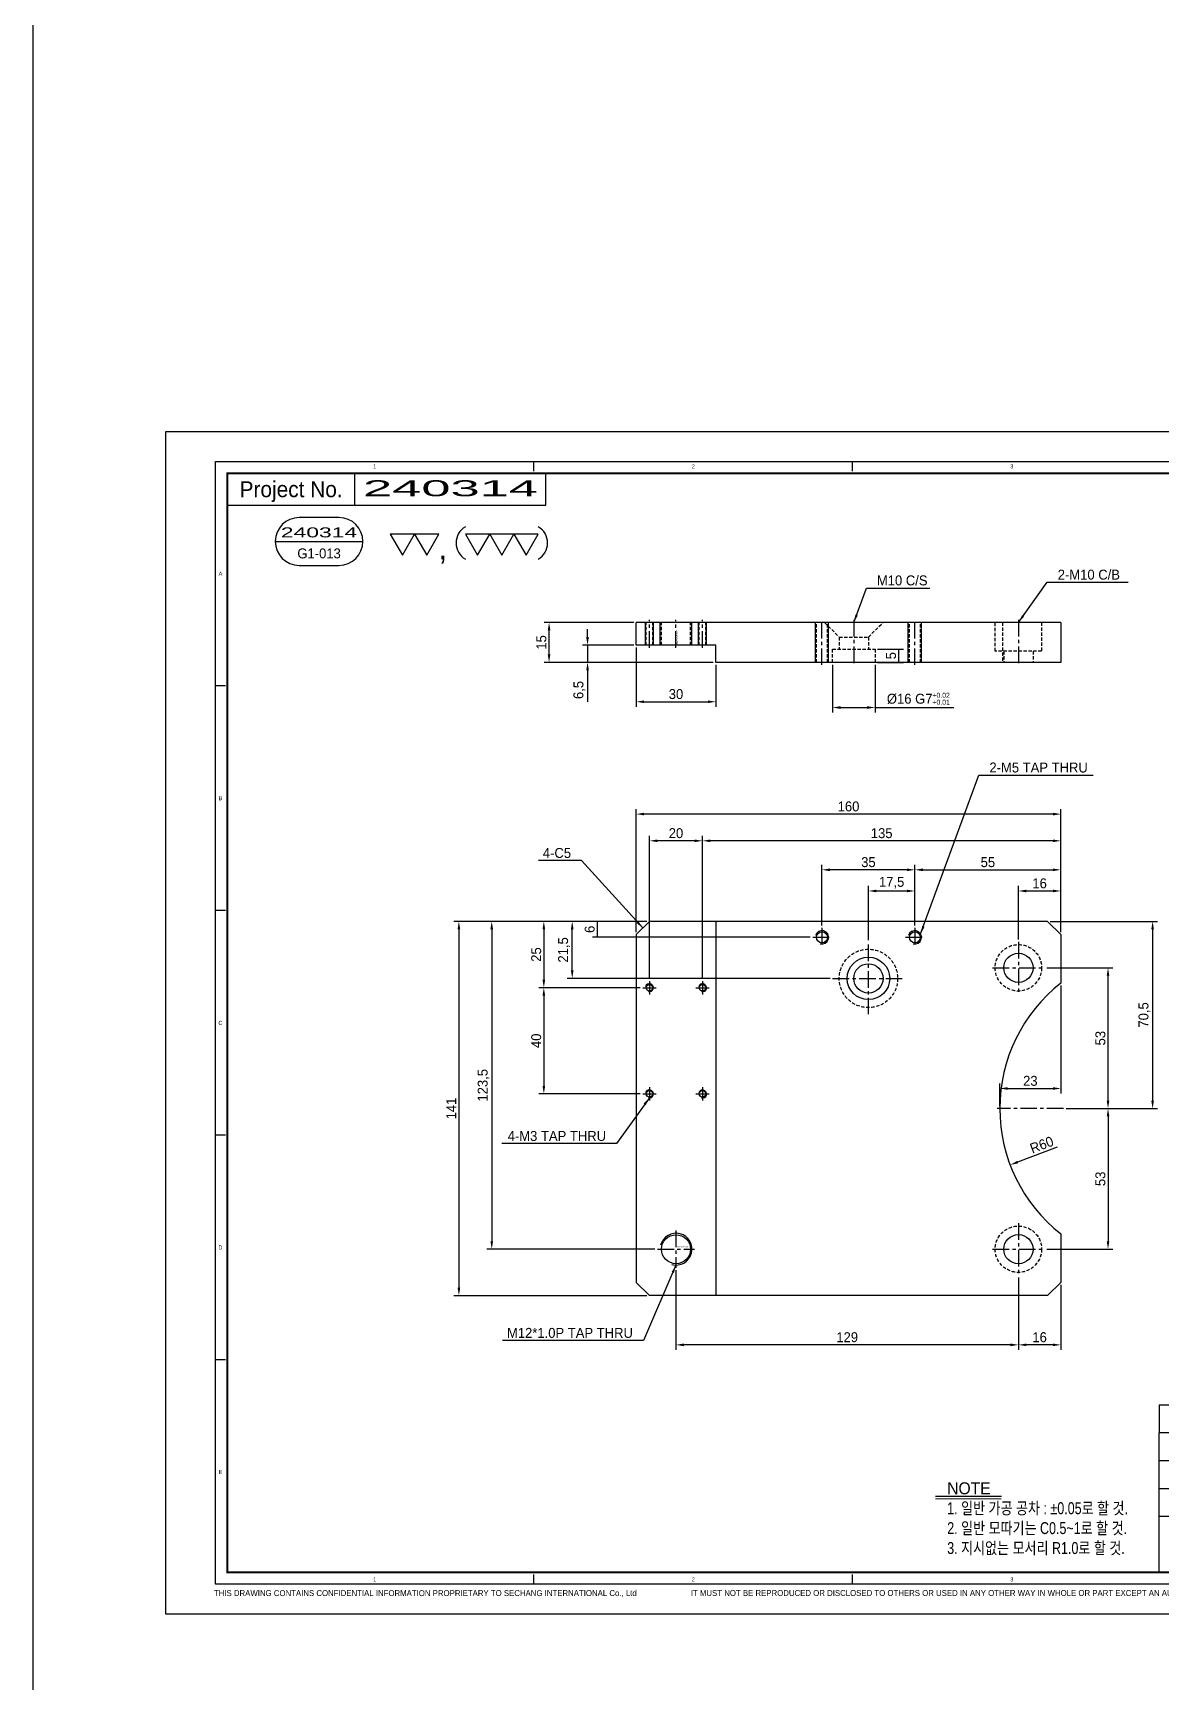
# Model space of a CAD drawing. Header units: inches. Extents: x 0 to 77285, y -118 to 40065.
# Drawn here: x 71242 to 71667, y 15440 to 16062 of the extents above; entities that cross this region are included whole.
import ezdxf
from ezdxf.enums import TextEntityAlignment as Align

# ---------------------------------------------------------------- set-up
doc = ezdxf.new("R2010")
doc.units = ezdxf.units.IN
doc.header["$LTSCALE"] = 5
doc.header["$MEASUREMENT"] = 0
doc.linetypes.add('CENTER', pattern=[2, 1.25, -0.25, 0.25, -0.25])
doc.linetypes.add('HIDDEN', pattern=[0.375, 0.25, -0.125])
for name, color, linetype in [('11', 1, 'CENTER'), ('22', 2, 'HIDDEN'), ('77', 40, 'HIDDEN'), ('BOM-T', 4, 'Continuous'), ('T', 3, 'Continuous')]:
    doc.layers.add(name, color=color, linetype=linetype)
doc.styles.add('SCI', font='')
doc.styles.get("Standard").update_dxf_attribs({"font": 'arial.ttf'})
doc.styles.get('SCI').set_extended_font_data('Gulim')
doc.dimstyles.new('SCH', dxfattribs={"dimtxt": 2.5, "dimasz": 2, "dimexe": 1.25, "dimexo": 0.625, "dimtad": 1, "dimdec": 8, "dimtxsty": 'SCI', "dimcen": 2.5, "dimclrd": 4, "dimclre": 4, "dimclrt": 7, "dimadec": 8, "dimazin": 2, "dimtfac": 1, "dimtdec": 8, "dimtmove": 0, "dimatfit": 3, "dimfxl": 1, "dimarcsym": 0})

# ---------------------------------------------------------------- blocks, each defined once
blk = doc.blocks.new('A$Caf9da41d')
for p, q in [((16, 15), (-144, 15)), ((-144, 6.5), (-144, 15)), ((16, 15), (16, 0)), ((-114, 6.5), (-144, 6.5)), ((-114, 0), (-114, 6.5)), ((16, 0), (-114, 0))]:
    blk.add_line(p, q)
at = {"layer": '11'}
for p, q in [((-139, 5.5), (-139, 16)), ((-129, 5.5), (-129, 16)), ((-119, 5.5), (-119, 16)), ((-74, -1), (-74, 16)), ((-62, 16), (-62, -1)), ((-39, -1), (-39, 16)), ((0, 16), (0, -1))]:
    blk.add_line(p, q, dxfattribs=at)
at = {"layer": '22'}
for p, q in [((-140.23, 6.5), (-140.23, 15)), ((-137.77, 6.5), (-137.77, 15)), ((-134.46, 6.5), (-134.46, 15)), ((-123.54, 6.5), (-123.54, 15)), ((-120.23, 6.5), (-120.23, 15)), ((-117.77, 6.5), (-117.77, 15)), ((-76.07, 0), (-76.07, 15)), ((-71.93, 0), (-71.93, 15)), ((-41.07, 0), (-41.07, 15)), ((-36.93, 0), (-36.93, 15)), ((-8.75, 4.2), (-8.75, 15)), ((8.75, 15), (8.75, 4.2)), ((8.75, 4.2), (-8.75, 4.2)), ((-5.5, 4.2), (-5.5, 0)), ((5.5, 4.2), (5.5, 0))]:
    blk.add_line(p, q, dxfattribs=at)
at = {"layer": '77'}
for p, q in [((-73, 15), (-67.5, 9.5)), ((-56.5, 9.5), (-51, 15)), ((-6, 15), (-6, 0)), ((-67.5, 9.5), (-56.5, 9.5)), ((-67.5, 9.5), (-67.5, 5)), ((-56.5, 9.5), (-56.5, 5)), ((-70, 5), (-54, 5)), ((-70, 0), (-70, 5)), ((-54, 5), (-54, 0))]:
    blk.add_line(p, q, dxfattribs=at)
at = {"layer": 'T'}
for p, q in [((-140.5, 6.5), (-140.5, 15)), ((-137.5, 6.5), (-137.5, 15)), ((-135, 6.5), (-135, 15)), ((-123, 6.5), (-123, 15)), ((-120.5, 6.5), (-120.5, 15)), ((-117.5, 6.5), (-117.5, 15)), ((-76.5, 0), (-76.5, 15)), ((-71.5, 0), (-71.5, 15)), ((-41.5, 0), (-41.5, 15)), ((-36.5, 0), (-36.5, 15))]:
    blk.add_line(p, q, dxfattribs=at)
at = {"layer": 'BOM-T', "color": 4}
blk.add_text('M12X1.0P TAP', height=0.6, rotation=90, dxfattribs=at).set_placement((-128.7, 6.5), align=Align.MIDDLE_LEFT)
blk = doc.blocks.new('A$Cbc8cb093')
for p, q in [((-144, 12.5), (-139, 17.5)), ((-144, 12.5), (-144, -118.5)), ((11, 17.5), (-139, 17.5)), ((-114, 17.5), (-114, -123.5)), ((11, 17.5), (16, 12.5)), ((16, 12.5), (16, -5.77)), ((16, -100.23), (16, -118.5)), ((-144, -118.5), (-139, -123.5)), ((11, -123.5), (-139, -123.5)), ((16, -118.5), (11, -123.5))]:
    blk.add_line(p, q)
for centre, radius in [((-74, 11.5), 2.07), ((-39, 11.5), 2.07), ((-56.5, -4), 8), ((-56.5, -4), 5.5), ((0, 0), 5.5), ((-139, -7.5), 1.23), ((-119, -7.5), 1.23), ((-139, -47.5), 1.23), ((-119, -47.5), 1.23), ((-129, -106), 5.46), ((0, -106), 5.5)]:
    blk.add_circle(centre, radius)
blk.add_arc((53, -53), 60, 128.07312, 231.92688)
at = {"layer": '11'}
for p, q in [((-74, 15), (-74, 8)), ((-39, 15), (-39, 8)), ((-77.5, 11.5), (-70.5, 11.5)), ((-56.5, -17.5), (-56.5, 9.5)), ((-42.5, 11.5), (-35.5, 11.5)), ((0, 9.75), (0, -9.75)), ((-9.75, 0), (9.75, 0)), ((-139, -5), (-139, -10)), ((-119, -5), (-119, -10)), ((-70, -4), (-43, -4)), ((-141.5, -7.5), (-136.5, -7.5)), ((-121.5, -7.5), (-116.5, -7.5)), ((-141.5, -47.5), (-136.5, -47.5)), ((-139, -45), (-139, -50)), ((-121.5, -47.5), (-116.5, -47.5)), ((-119, -45), (-119, -50)), ((17, -53), (-8, -53)), ((-129, -99), (-129, -113)), ((0, -96.25), (0, -115.75)), ((-136, -106), (-122, -106)), ((-9.75, -106), (9.75, -106))]:
    blk.add_line(p, q, dxfattribs=at)
at = {"layer": '22'}
for centre, radius in [((-56.5, -4), 11), ((0, 0), 8.75), ((0, -106), 8.75)]:
    blk.add_circle(centre, radius, dxfattribs=at)
at = {"layer": 'T'}
for centre, radius in [((-74, 11.5), 2.5), ((-39, 11.5), 2.5), ((-139, -7.5), 1.5), ((-119, -7.5), 1.5), ((-139, -47.5), 1.5), ((-119, -47.5), 1.5), ((-129, -106), 6)]:
    blk.add_arc(centre, radius, 255, 165, dxfattribs=at)
at = {"layer": 'BOM-T', "color": 4}
blk.add_text('M12X1.0P TAP', height=0.42, dxfattribs=at).set_placement((-128.49, -105.08), align=Align.MIDDLE_LEFT)
blk = doc.blocks.new('J2')
for p, q in [((0, 2.25), (-2.6, 2.25)), ((-2.6, 2.25), (-1.3, 0)), ((-1.3, 0), (0, 2.25)), ((2.6, 2.25), (0, 2.25)), ((0, 2.25), (1.3, 0)), ((1.3, 0), (2.6, 2.25))]:
    blk.add_line(p, q)
blk = doc.blocks.new('J3')
for p, q in [((-3.9, 2.25), (-2.6, 0)), ((-1.3, 2.25), (-3.9, 2.25)), ((-2.6, 0), (-1.3, 2.25)), ((-1.3, 2.25), (0, 0)), ((1.3, 2.25), (-1.3, 2.25)), ((0, 0), (1.3, 2.25)), ((1.3, 2.25), (2.6, 0)), ((3.9, 2.25), (1.3, 2.25)), ((2.6, 0), (3.9, 2.25))]:
    blk.add_line(p, q)
blk = doc.blocks.new('A$C645fd8c3')
at = {"color": 2}
for p, q in [((12.5, -289.5), (12.5, -7.5)), ((12.5, -7.5), (412.5, -7.5)), ((92.5, -10), (92.5, -7.5)), ((172.5, -10), (172.5, -7.5)), ((15, -63.9), (12.5, -63.9)), ((15, -120.3), (12.5, -120.3)), ((15, -176.7), (12.5, -176.7)), ((15, -233.1), (12.5, -233.1)), ((412.5, -289.5), (12.5, -289.5)), ((92.5, -289.5), (92.5, -287)), ((172.5, -289.5), (172.5, -287))]:
    blk.add_line(p, q, dxfattribs=at)
at = {"color": 40}
for p, q in [((47.5, -18.5), (47.5, -10.5)), ((95.5, -18.5), (95.5, -10.5))]:
    blk.add_line(p, q, dxfattribs=at)
at = {"color": 7, "linetype": 'Continuous'}
blk.add_line((27.52, -27.62), (49.52, -27.62), dxfattribs=at)
for p, q in [((409.5, -244.5), (249.5, -244.5)), ((249.5, -244.5), (249.5, -251.5)), ((249.5, -286.5), (249.5, -251.5)), ((409.5, -251.5), (249.5, -251.5)), ((409.5, -258.5), (249.5, -258.5))]:
    blk.add_line(p, q)
at = {"color": 3}
for p, q in [((274.5, -265.5), (249.5, -265.5)), ((409.5, -272.5), (249.5, -272.5))]:
    blk.add_line(p, q, dxfattribs=at)
at = {"color": 40, "const_width": 0.5}
blk.add_lwpolyline([(15.5, -286.5), (15.5, -10.5), (409.5, -10.5), (409.5, -286.5)], close=True, dxfattribs=at)
at = {"color": 40}
blk.add_lwpolyline([(15.5, -18.5), (95.5, -18.5)], dxfattribs=at)
blk.add_lwpolyline([(33.52, -21.62, 1), (33.52, -33.62), (43.52, -33.62, 1), (43.52, -21.62)], format="xyb", close=True)
at = {"const_width": 0.257}
blk.add_lwpolyline([(193.31, -268.04), (209.91, -268.04)], dxfattribs=at)
at = {"color": 3}
blk.add_lwpolyline([(193.31, -267.35), (209.91, -267.35)], dxfattribs=at)
for centre, start, end in [((77.61, -27.99), 120, 240), ((91.22, -27.99), 300, 60)]:
    blk.add_arc(centre, 4.69, start, end)
at = {"layer": 'Defpoints', "color": 1}
blk.add_lwpolyline([(0, -297), (0, 0), (420, 0), (420, -297)], close=True, dxfattribs=at)
at = {"xscale": 2.34375, "yscale": 2.34375, "zscale": 2.34375}
for name, p in [('J2', (62.5, -31.03)), ('J3', (84.42, -31.03))]:
    blk.add_blockref(name, p, dxfattribs=at)
at = {"color": 2, "style": 'SCI'}
for s, p in [('1', (52.5, -8.75)), ('2', (132.5, -8.75)), ('3', (212.5, -8.75)), ('A', (13.75, -35.7)), ('B', (13.75, -92.1)), ('C', (13.75, -148.5)), ('D', (13.75, -204.9)), ('E', (13.75, -261.3)), ('1', (52.5, -288.25)), ('2', (132.5, -288.25)), ('3', (212.5, -288.25))]:
    blk.add_text(s, height=1, dxfattribs=at).set_placement(p, align=Align.MIDDLE_CENTER)
at = {"style": 'SCI'}
for s, height, p in [('Project No.', 4, (31.5, -14.5)), (',', 5.86, (69.61, -29.14))]:
    blk.add_text(s, height=height, dxfattribs=at).set_placement(p, align=Align.MIDDLE_CENTER)
at = {"color": 3, "linetype": 'Continuous', "style": 'SCI'}
for s, p in [('THIS DRAWING CONTAINS CONFIDENTIAL INFORMATION PROPRIETARY TO SECHANG INTERNATIONAL Co., Ltd  ', (12.11, -292.46)), ('IT MUST NOT BE REPRODUCED OR DISCLOSED TO OTHERS OR USED IN ANY OTHER WAY IN WHOLE OR PART EXCEPT AN AUTHORIZED IN WRITING BY SECHANG INTERNATIONAL Co., Ltd.', (131.88, -292.43))]:
    blk.add_text(s, height=1.5, dxfattribs=at).set_placement(p)
at = {"color": 40, "insert": (196.28, -263.89), "char_height": 3, "attachment_point": 1, "style": 'SCI'}
blk.add_mtext_dynamic_manual_height_columns('NOTE{\\W0.8;\\P1. 일반 가공 공차 : %%P0.05로 할 것.\\P2. 일반 모따기는 C0.5~1로 할 것.\\P3. 지시없는 모서리 R1.0로 할 것.}', width=205.982, gutter_width=1.29, heights=[0], dxfattribs=at)
blk = doc.blocks.new('*D1616')
at = {"color": 4, "lineweight": -2, "transparency": 16777216}
for p, q in [((71624.18, 15709.43), (71649.12, 15709.43)), ((71647.25, 15659.43), (71647.25, 15706.43)), ((71631.43, 15656.43), (71649.12, 15656.43))]:
    blk.add_line(p, q, dxfattribs=at)
at = {"color": 4, "transparency": 16777216}
for points in [[(71646.75, 15706.43), (71647.75, 15706.43), (71647.25, 15709.43)], [(71646.75, 15659.43), (71647.75, 15659.43), (71647.25, 15656.43)]]:
    blk.add_solid(points, dxfattribs=at)
at = {"layer": 'Defpoints', "color": 0, "transparency": 16777216}
for p in [(71623.24, 15709.43), (71647.25, 15709.43), (71630.49, 15656.43)]:
    blk.add_point(p, dxfattribs=at)
at = {"color": 7, "transparency": 16777216, "insert": (71644.39, 15682.93), "char_height": 3.75, "attachment_point": 5, "rotation": 90, "style": 'SCI'}
blk.add_mtext('53', dxfattribs=at)
blk = doc.blocks.new('*D1617')
at = {"color": 4, "lineweight": -2, "transparency": 16777216}
for p, q in [((71631.43, 15656.43), (71649.12, 15656.43)), ((71647.25, 15653.43), (71647.25, 15606.43)), ((71624.18, 15603.43), (71649.12, 15603.43))]:
    blk.add_line(p, q, dxfattribs=at)
at = {"color": 4, "transparency": 16777216}
for points in [[(71646.75, 15653.43), (71647.75, 15653.43), (71647.25, 15656.43)], [(71646.75, 15606.43), (71647.75, 15606.43), (71647.25, 15603.43)]]:
    blk.add_solid(points, dxfattribs=at)
at = {"layer": 'Defpoints', "color": 0, "transparency": 16777216}
for p in [(71630.49, 15656.43), (71623.24, 15603.43), (71647.25, 15603.43)]:
    blk.add_point(p, dxfattribs=at)
at = {"color": 7, "transparency": 16777216, "insert": (71644.39, 15629.93), "char_height": 3.75, "attachment_point": 5, "rotation": 90, "style": 'SCI'}
blk.add_mtext('53', dxfattribs=at)
blk = doc.blocks.new('*D1618')
at = {"color": 4, "lineweight": -2, "transparency": 16777216}
for p, q in [((71473.55, 15726.93), (71452.99, 15726.93)), ((71454.86, 15720.93), (71454.86, 15726.93)), ((71535.05, 15720.93), (71452.99, 15720.93))]:
    blk.add_line(p, q, dxfattribs=at)
at = {"layer": 'Defpoints', "color": 0, "transparency": 16777216}
for p in [(71454.86, 15726.93), (71474.49, 15726.93), (71535.99, 15720.93)]:
    blk.add_point(p, dxfattribs=at)
at = {"color": 7, "transparency": 16777216, "insert": (71452, 15723.93), "char_height": 3.75, "attachment_point": 5, "rotation": 90, "style": 'SCI'}
blk.add_mtext('6', dxfattribs=at)
blk = doc.blocks.new('*D1619')
at = {"color": 4, "lineweight": -2, "transparency": 16777216}
for p, q in [((71473.55, 15726.93), (71443.53, 15726.93)), ((71445.4, 15708.43), (71445.4, 15723.93)), ((71542.55, 15705.43), (71443.53, 15705.43))]:
    blk.add_line(p, q, dxfattribs=at)
at = {"color": 4, "transparency": 16777216}
for points in [[(71444.9, 15723.93), (71445.9, 15723.93), (71445.4, 15726.93)], [(71444.9, 15708.43), (71445.9, 15708.43), (71445.4, 15705.43)]]:
    blk.add_solid(points, dxfattribs=at)
at = {"layer": 'Defpoints', "color": 0, "transparency": 16777216}
for p in [(71445.4, 15726.93), (71474.49, 15726.93), (71543.49, 15705.43)]:
    blk.add_point(p, dxfattribs=at)
at = {"color": 7, "transparency": 16777216, "insert": (71442.31, 15716.18), "char_height": 3.75, "attachment_point": 5, "rotation": 90, "style": 'SCI'}
blk.add_mtext('21,5', dxfattribs=at)
blk = doc.blocks.new('*D1620')
at = {"color": 4, "lineweight": -2, "transparency": 16777216}
for p, q in [((71473.55, 15726.93), (71432.84, 15726.93)), ((71434.71, 15723.93), (71434.71, 15704.93)), ((71471.05, 15701.93), (71432.84, 15701.93))]:
    blk.add_line(p, q, dxfattribs=at)
at = {"color": 4, "transparency": 16777216}
for points in [[(71434.21, 15723.93), (71435.21, 15723.93), (71434.71, 15726.93)], [(71434.21, 15704.93), (71435.21, 15704.93), (71434.71, 15701.93)]]:
    blk.add_solid(points, dxfattribs=at)
at = {"layer": 'Defpoints', "color": 0, "transparency": 16777216}
for p in [(71474.49, 15726.93), (71434.71, 15701.93), (71471.99, 15701.93)]:
    blk.add_point(p, dxfattribs=at)
at = {"color": 7, "transparency": 16777216, "insert": (71431.85, 15714.43), "char_height": 3.75, "attachment_point": 5, "rotation": 90, "style": 'SCI'}
blk.add_mtext('25', dxfattribs=at)
blk = doc.blocks.new('*D1621')
at = {"color": 4, "lineweight": -2, "transparency": 16777216}
for p, q in [((71471.05, 15701.93), (71432.84, 15701.93)), ((71434.71, 15698.93), (71434.71, 15664.93)), ((71471.05, 15661.93), (71432.84, 15661.93))]:
    blk.add_line(p, q, dxfattribs=at)
at = {"color": 4, "transparency": 16777216}
for points in [[(71434.21, 15698.93), (71435.21, 15698.93), (71434.71, 15701.93)], [(71434.21, 15664.93), (71435.21, 15664.93), (71434.71, 15661.93)]]:
    blk.add_solid(points, dxfattribs=at)
at = {"layer": 'Defpoints', "color": 0, "transparency": 16777216}
for p in [(71471.99, 15701.93), (71434.71, 15661.93), (71471.99, 15661.93)]:
    blk.add_point(p, dxfattribs=at)
at = {"color": 7, "transparency": 16777216, "insert": (71431.85, 15681.93), "char_height": 3.75, "attachment_point": 5, "rotation": 90, "style": 'SCI'}
blk.add_mtext('40', dxfattribs=at)
blk = doc.blocks.new('*D1622')
at = {"color": 4, "lineweight": -2, "transparency": 16777216}
for p, q in [((71473.55, 15726.93), (71413.21, 15726.93)), ((71415.08, 15723.93), (71415.08, 15606.43)), ((71476.55, 15603.43), (71413.21, 15603.43))]:
    blk.add_line(p, q, dxfattribs=at)
at = {"color": 4, "transparency": 16777216}
for points in [[(71414.58, 15723.93), (71415.58, 15723.93), (71415.08, 15726.93)], [(71414.58, 15606.43), (71415.58, 15606.43), (71415.08, 15603.43)]]:
    blk.add_solid(points, dxfattribs=at)
at = {"layer": 'Defpoints', "color": 0, "transparency": 16777216}
for p in [(71474.49, 15726.93), (71415.08, 15603.43), (71477.49, 15603.43)]:
    blk.add_point(p, dxfattribs=at)
at = {"color": 7, "transparency": 16777216, "insert": (71411.99, 15665.18), "char_height": 3.75, "attachment_point": 5, "rotation": 90, "style": 'SCI'}
blk.add_mtext('123,5', dxfattribs=at)
blk = doc.blocks.new('*D1623')
at = {"color": 4, "lineweight": -2, "transparency": 16777216}
for p, q in [((71473.55, 15726.93), (71400.82, 15726.93)), ((71402.7, 15723.93), (71402.7, 15588.93)), ((71473.55, 15585.93), (71400.82, 15585.93))]:
    blk.add_line(p, q, dxfattribs=at)
at = {"color": 4, "transparency": 16777216}
for points in [[(71402.2, 15723.93), (71403.2, 15723.93), (71402.7, 15726.93)], [(71402.2, 15588.93), (71403.2, 15588.93), (71402.7, 15585.93)]]:
    blk.add_solid(points, dxfattribs=at)
at = {"layer": 'Defpoints', "color": 0, "transparency": 16777216}
for p in [(71474.49, 15726.93), (71402.7, 15585.93), (71474.49, 15585.93)]:
    blk.add_point(p, dxfattribs=at)
at = {"color": 7, "transparency": 16777216, "insert": (71399.83, 15656.43), "char_height": 3.75, "attachment_point": 5, "rotation": 90, "style": 'SCI'}
blk.add_mtext('141', dxfattribs=at)
blk = doc.blocks.new('*D1624')
at = {"color": 4, "lineweight": -2, "transparency": 16777216}
for p, q in [((71625.43, 15726.93), (71665.92, 15726.93)), ((71664.05, 15723.93), (71664.05, 15659.43)), ((71631.43, 15656.43), (71665.92, 15656.43))]:
    blk.add_line(p, q, dxfattribs=at)
at = {"color": 4, "transparency": 16777216}
for points in [[(71663.55, 15723.93), (71664.55, 15723.93), (71664.05, 15726.93)], [(71663.55, 15659.43), (71664.55, 15659.43), (71664.05, 15656.43)]]:
    blk.add_solid(points, dxfattribs=at)
at = {"layer": 'Defpoints', "color": 0, "transparency": 16777216}
for p in [(71624.49, 15726.93), (71630.49, 15656.43), (71664.05, 15656.43)]:
    blk.add_point(p, dxfattribs=at)
at = {"color": 7, "transparency": 16777216, "insert": (71660.95, 15691.68), "char_height": 3.75, "attachment_point": 5, "rotation": 90, "style": 'SCI'}
blk.add_mtext('70,5', dxfattribs=at)
blk = doc.blocks.new('*D1625')
at = {"color": 4, "lineweight": -2, "transparency": 16777216}
blk.add_line((71628.14, 15641.9), (71613.19, 15636.24), dxfattribs=at)
at = {"color": 4, "transparency": 16777216}
blk.add_solid([(71613.01, 15636.71), (71613.37, 15635.77), (71610.38, 15635.17)], dxfattribs=at)
at = {"layer": 'Defpoints', "color": 0, "transparency": 16777216}
for p in [(71666.49, 15656.43), (71610.38, 15635.17)]:
    blk.add_point(p, dxfattribs=at)
at = {"color": 7, "transparency": 16777216, "insert": (71622.28, 15642.75), "char_height": 3.75, "attachment_point": 5, "rotation": 20.75002, "style": 'SCI'}
blk.add_mtext('R60', dxfattribs=at)
blk = doc.blocks.new('*D1626')
at = {"color": 4, "lineweight": -2, "transparency": 16777216}
for p, q in [((71613.49, 15720.12), (71613.49, 15740.25)), ((71616.49, 15738.37), (71626.49, 15738.37)), ((71629.49, 15722.87), (71629.49, 15740.25))]:
    blk.add_line(p, q, dxfattribs=at)
at = {"color": 4, "transparency": 16777216}
for points in [[(71616.49, 15738.87), (71616.49, 15737.87), (71613.49, 15738.37)], [(71626.49, 15738.87), (71626.49, 15737.87), (71629.49, 15738.37)]]:
    blk.add_solid(points, dxfattribs=at)
at = {"layer": 'Defpoints', "color": 0, "transparency": 16777216}
for p in [(71629.49, 15738.37), (71629.49, 15721.93), (71613.49, 15719.18)]:
    blk.add_point(p, dxfattribs=at)
at = {"color": 7, "transparency": 16777216, "insert": (71621.49, 15741.24), "char_height": 3.75, "attachment_point": 5, "style": 'SCI'}
blk.add_mtext('16', dxfattribs=at)
blk = doc.blocks.new('*D1627')
at = {"color": 4, "lineweight": -2, "transparency": 16777216}
for p, q in [((71574.49, 15725.37), (71574.49, 15748.23)), ((71629.49, 15722.87), (71629.49, 15748.23)), ((71577.49, 15746.35), (71626.49, 15746.35))]:
    blk.add_line(p, q, dxfattribs=at)
at = {"color": 4, "transparency": 16777216}
for points in [[(71577.49, 15746.85), (71577.49, 15745.85), (71574.49, 15746.35)], [(71626.49, 15746.85), (71626.49, 15745.85), (71629.49, 15746.35)]]:
    blk.add_solid(points, dxfattribs=at)
at = {"layer": 'Defpoints', "color": 0, "transparency": 16777216}
for p in [(71629.49, 15746.35), (71574.49, 15724.43), (71629.49, 15721.93)]:
    blk.add_point(p, dxfattribs=at)
at = {"color": 7, "transparency": 16777216, "insert": (71601.99, 15749.21), "char_height": 3.75, "attachment_point": 5, "style": 'SCI'}
blk.add_mtext('55', dxfattribs=at)
blk = doc.blocks.new('*D1628')
at = {"color": 4, "lineweight": -2, "transparency": 16777216}
for p, q in [((71539.49, 15725.37), (71539.49, 15748.23)), ((71574.49, 15725.37), (71574.49, 15748.23)), ((71571.49, 15746.35), (71542.49, 15746.35))]:
    blk.add_line(p, q, dxfattribs=at)
at = {"color": 4, "transparency": 16777216}
for points in [[(71542.49, 15746.85), (71542.49, 15745.85), (71539.49, 15746.35)], [(71571.49, 15746.85), (71571.49, 15745.85), (71574.49, 15746.35)]]:
    blk.add_solid(points, dxfattribs=at)
at = {"layer": 'Defpoints', "color": 0, "transparency": 16777216}
for p in [(71539.49, 15746.35), (71539.49, 15724.43), (71574.49, 15724.43)]:
    blk.add_point(p, dxfattribs=at)
at = {"color": 7, "transparency": 16777216, "insert": (71556.99, 15749.21), "char_height": 3.75, "attachment_point": 5, "style": 'SCI'}
blk.add_mtext('35', dxfattribs=at)
blk = doc.blocks.new('*D1629')
at = {"color": 4, "lineweight": -2, "transparency": 16777216}
for p, q in [((71556.99, 15719.87), (71556.99, 15740.25)), ((71559.99, 15738.37), (71571.49, 15738.37)), ((71574.49, 15725.37), (71574.49, 15740.25))]:
    blk.add_line(p, q, dxfattribs=at)
at = {"color": 4, "transparency": 16777216}
for points in [[(71559.99, 15738.87), (71559.99, 15737.87), (71556.99, 15738.37)], [(71571.49, 15738.87), (71571.49, 15737.87), (71574.49, 15738.37)]]:
    blk.add_solid(points, dxfattribs=at)
at = {"layer": 'Defpoints', "color": 0, "transparency": 16777216}
for p in [(71574.49, 15738.37), (71574.49, 15724.43), (71556.99, 15718.93)]:
    blk.add_point(p, dxfattribs=at)
at = {"color": 7, "transparency": 16777216, "insert": (71565.74, 15741.47), "char_height": 3.75, "attachment_point": 5, "style": 'SCI'}
blk.add_mtext('17,5', dxfattribs=at)
blk = doc.blocks.new('*D1630')
at = {"color": 4, "lineweight": -2, "transparency": 16777216}
for p, q in [((71494.49, 15705.37), (71494.49, 15759.14)), ((71626.49, 15757.27), (71497.49, 15757.27)), ((71629.49, 15722.87), (71629.49, 15759.14))]:
    blk.add_line(p, q, dxfattribs=at)
at = {"color": 4, "transparency": 16777216}
for points in [[(71497.49, 15757.77), (71497.49, 15756.77), (71494.49, 15757.27)], [(71626.49, 15757.77), (71626.49, 15756.77), (71629.49, 15757.27)]]:
    blk.add_solid(points, dxfattribs=at)
at = {"layer": 'Defpoints', "color": 0, "transparency": 16777216}
for p in [(71494.49, 15757.27), (71629.49, 15721.93), (71494.49, 15704.43)]:
    blk.add_point(p, dxfattribs=at)
at = {"color": 7, "transparency": 16777216, "insert": (71561.99, 15760.13), "char_height": 3.75, "attachment_point": 5, "style": 'SCI'}
blk.add_mtext('135', dxfattribs=at)
blk = doc.blocks.new('*D1631')
at = {"color": 4, "lineweight": -2, "transparency": 16777216}
for p, q in [((71474.49, 15705.37), (71474.49, 15759.14)), ((71491.49, 15757.27), (71477.49, 15757.27)), ((71494.49, 15705.37), (71494.49, 15759.14))]:
    blk.add_line(p, q, dxfattribs=at)
at = {"color": 4, "transparency": 16777216}
for points in [[(71477.49, 15757.77), (71477.49, 15756.77), (71474.49, 15757.27)], [(71491.49, 15757.77), (71491.49, 15756.77), (71494.49, 15757.27)]]:
    blk.add_solid(points, dxfattribs=at)
at = {"layer": 'Defpoints', "color": 0, "transparency": 16777216}
for p in [(71474.49, 15757.27), (71474.49, 15704.43), (71494.49, 15704.43)]:
    blk.add_point(p, dxfattribs=at)
at = {"color": 7, "transparency": 16777216, "insert": (71484.49, 15760.13), "char_height": 3.75, "attachment_point": 5, "style": 'SCI'}
blk.add_mtext('20', dxfattribs=at)
blk = doc.blocks.new('*D1632')
at = {"color": 4, "lineweight": -2, "transparency": 16777216}
for p, q in [((71469.49, 15722.87), (71469.49, 15769.21)), ((71626.49, 15767.33), (71472.49, 15767.33)), ((71629.49, 15722.87), (71629.49, 15769.21))]:
    blk.add_line(p, q, dxfattribs=at)
at = {"color": 4, "transparency": 16777216}
for points in [[(71472.49, 15767.83), (71472.49, 15766.83), (71469.49, 15767.33)], [(71626.49, 15767.83), (71626.49, 15766.83), (71629.49, 15767.33)]]:
    blk.add_solid(points, dxfattribs=at)
at = {"layer": 'Defpoints', "color": 0, "transparency": 16777216}
for p in [(71469.49, 15767.33), (71469.49, 15721.93), (71629.49, 15721.93)]:
    blk.add_point(p, dxfattribs=at)
at = {"color": 7, "transparency": 16777216, "insert": (71549.49, 15770.2), "char_height": 3.75, "attachment_point": 5, "style": 'SCI'}
blk.add_mtext('160', dxfattribs=at)
blk = doc.blocks.new('*D1633')
at = {"color": 4, "lineweight": -2, "transparency": 16777216}
for p, q in [((71613.49, 15592.74), (71613.49, 15565.52)), ((71629.49, 15589.99), (71629.49, 15565.52)), ((71626.49, 15567.4), (71616.49, 15567.4))]:
    blk.add_line(p, q, dxfattribs=at)
at = {"color": 4, "transparency": 16777216}
for points in [[(71616.49, 15567.9), (71616.49, 15566.9), (71613.49, 15567.4)], [(71626.49, 15567.9), (71626.49, 15566.9), (71629.49, 15567.4)]]:
    blk.add_solid(points, dxfattribs=at)
at = {"layer": 'Defpoints', "color": 0, "transparency": 16777216}
for p in [(71613.49, 15593.68), (71629.49, 15590.93), (71613.49, 15567.4)]:
    blk.add_point(p, dxfattribs=at)
at = {"color": 7, "transparency": 16777216, "insert": (71621.49, 15570.26), "char_height": 3.75, "attachment_point": 5, "style": 'SCI'}
blk.add_mtext('16', dxfattribs=at)
blk = doc.blocks.new('*D1634')
at = {"color": 4, "lineweight": -2, "transparency": 16777216}
for p, q in [((71484.49, 15595.49), (71484.49, 15565.52)), ((71613.49, 15592.74), (71613.49, 15565.52)), ((71610.49, 15567.4), (71487.49, 15567.4))]:
    blk.add_line(p, q, dxfattribs=at)
at = {"color": 4, "transparency": 16777216}
for points in [[(71487.49, 15567.9), (71487.49, 15566.9), (71484.49, 15567.4)], [(71610.49, 15567.9), (71610.49, 15566.9), (71613.49, 15567.4)]]:
    blk.add_solid(points, dxfattribs=at)
at = {"layer": 'Defpoints', "color": 0, "transparency": 16777216}
for p in [(71484.49, 15596.43), (71613.49, 15593.68), (71484.49, 15567.4)]:
    blk.add_point(p, dxfattribs=at)
at = {"color": 7, "transparency": 16777216, "insert": (71548.99, 15570.26), "char_height": 3.75, "attachment_point": 5, "style": 'SCI'}
blk.add_mtext('129', dxfattribs=at)
blk = doc.blocks.new('*D1635')
at = {"color": 4, "lineweight": -2, "transparency": 16777216}
for p, q in [((71629.49, 15702.73), (71629.49, 15662.09)), ((71606.49, 15657.37), (71606.49, 15665.84)), ((71609.49, 15663.97), (71626.49, 15663.97))]:
    blk.add_line(p, q, dxfattribs=at)
at = {"color": 4, "transparency": 16777216}
for points in [[(71609.49, 15664.47), (71609.49, 15663.47), (71606.49, 15663.97)], [(71626.49, 15664.47), (71626.49, 15663.47), (71629.49, 15663.97)]]:
    blk.add_solid(points, dxfattribs=at)
at = {"layer": 'Defpoints', "color": 0, "transparency": 16777216}
for p in [(71629.49, 15703.67), (71629.49, 15663.97), (71606.49, 15656.43)]:
    blk.add_point(p, dxfattribs=at)
at = {"color": 7, "transparency": 16777216, "insert": (71617.99, 15666.83), "char_height": 3.75, "attachment_point": 5, "style": 'SCI'}
blk.add_mtext('23', dxfattribs=at)
blk = doc.blocks.new('*D1636')
at = {"color": 4, "lineweight": -2, "transparency": 16777216}
for p, q in [((71543.49, 15823.56), (71543.49, 15805.6)), ((71559.49, 15823.56), (71559.49, 15805.6)), ((71546.49, 15807.48), (71556.49, 15807.48)), ((71559.49, 15807.48), (71589.12, 15807.48))]:
    blk.add_line(p, q, dxfattribs=at)
at = {"color": 4, "transparency": 16777216}
for points in [[(71546.49, 15807.98), (71546.49, 15806.98), (71543.49, 15807.48)], [(71556.49, 15807.98), (71556.49, 15806.98), (71559.49, 15807.48)]]:
    blk.add_solid(points, dxfattribs=at)
at = {"layer": 'Defpoints', "color": 0, "transparency": 16777216}
for p in [(71543.49, 15824.5), (71559.49, 15824.5), (71559.49, 15807.48)]:
    blk.add_point(p, dxfattribs=at)
at = {"color": 7, "transparency": 16777216, "insert": (71575.81, 15810.79), "char_height": 3.75, "attachment_point": 5, "style": 'SCI'}
blk.add_mtext('\\A1;%%C16{\\H1.00x; G7{\\H0.5x;\\S+0.02^ +0.01;}}', dxfattribs=at)
blk = doc.blocks.new('*D1637')
at = {"color": 4, "lineweight": -2, "transparency": 16777216}
for p, q in [((71560.43, 15829.5), (71570.25, 15829.5)), ((71568.37, 15829.5), (71568.37, 15824.5)), ((71560.43, 15824.5), (71570.25, 15824.5))]:
    blk.add_line(p, q, dxfattribs=at)
at = {"layer": 'Defpoints', "color": 0, "transparency": 16777216}
for p in [(71559.49, 15829.5), (71559.49, 15824.5), (71568.37, 15824.5)]:
    blk.add_point(p, dxfattribs=at)
at = {"color": 7, "transparency": 16777216, "insert": (71565.52, 15827), "char_height": 3.75, "attachment_point": 5, "rotation": 90, "style": 'SCI'}
blk.add_mtext('5', dxfattribs=at)
blk = doc.blocks.new('*D1638')
at = {"color": 4, "lineweight": -2, "transparency": 16777216}
for p, q in [((71451.17, 15834), (71451.17, 15837)), ((71468.55, 15831), (71449.29, 15831)), ((71451.17, 15831), (71451.17, 15824.5)), ((71498.55, 15824.5), (71449.29, 15824.5)), ((71451.17, 15821.5), (71451.17, 15809.66))]:
    blk.add_line(p, q, dxfattribs=at)
at = {"color": 4, "transparency": 16777216}
for points in [[(71450.67, 15834), (71451.67, 15834), (71451.17, 15831)], [(71450.67, 15821.5), (71451.67, 15821.5), (71451.17, 15824.5)]]:
    blk.add_solid(points, dxfattribs=at)
at = {"layer": 'Defpoints', "color": 0, "transparency": 16777216}
for p in [(71469.49, 15831), (71451.17, 15824.5), (71499.49, 15824.5)]:
    blk.add_point(p, dxfattribs=at)
at = {"color": 7, "transparency": 16777216, "insert": (71448.08, 15814.08), "char_height": 3.75, "attachment_point": 5, "rotation": 90, "style": 'SCI'}
blk.add_mtext('6,5', dxfattribs=at)
blk = doc.blocks.new('*D1639')
at = {"color": 4, "lineweight": -2, "transparency": 16777216}
for p, q in [((71469.49, 15830.06), (71469.49, 15807.79)), ((71499.49, 15823.56), (71499.49, 15807.79)), ((71472.49, 15809.66), (71496.49, 15809.66))]:
    blk.add_line(p, q, dxfattribs=at)
at = {"color": 4, "transparency": 16777216}
for points in [[(71472.49, 15810.16), (71472.49, 15809.16), (71469.49, 15809.66)], [(71496.49, 15810.16), (71496.49, 15809.16), (71499.49, 15809.66)]]:
    blk.add_solid(points, dxfattribs=at)
at = {"layer": 'Defpoints', "color": 0, "transparency": 16777216}
for p in [(71469.49, 15831), (71499.49, 15824.5), (71499.49, 15809.66)]:
    blk.add_point(p, dxfattribs=at)
at = {"color": 7, "transparency": 16777216, "insert": (71484.49, 15812.52), "char_height": 3.75, "attachment_point": 5, "style": 'SCI'}
blk.add_mtext('30', dxfattribs=at)
blk = doc.blocks.new('*D1640')
at = {"color": 4, "lineweight": -2, "transparency": 16777216}
for p, q in [((71468.55, 15839.5), (71434.8, 15839.5)), ((71436.68, 15827.5), (71436.68, 15836.5)), ((71498.55, 15824.5), (71434.8, 15824.5))]:
    blk.add_line(p, q, dxfattribs=at)
at = {"color": 4, "transparency": 16777216}
for points in [[(71436.18, 15836.5), (71437.18, 15836.5), (71436.68, 15839.5)], [(71436.18, 15827.5), (71437.18, 15827.5), (71436.68, 15824.5)]]:
    blk.add_solid(points, dxfattribs=at)
at = {"layer": 'Defpoints', "color": 0, "transparency": 16777216}
for p in [(71436.68, 15839.5), (71469.49, 15839.5), (71499.49, 15824.5)]:
    blk.add_point(p, dxfattribs=at)
at = {"color": 7, "transparency": 16777216, "insert": (71433.81, 15832), "char_height": 3.75, "attachment_point": 5, "rotation": 90, "style": 'SCI'}
blk.add_mtext('15', dxfattribs=at)

msp = doc.modelspace()

# ---------------------------------------------------------------- linework, layer by layer
msp.add_lwpolyline([(71242.24907534, 14172.36122668), (74806.80795919, 14172.36122668), (74806.80795919, 16728.32370971), (71242.24907534, 16728.32370971)], close=True)

# ---------------------------------------------------------------- block references
at = {"color": 3, "xscale": 1.5, "yscale": 1.5, "zscale": 1.5}
msp.add_blockref('A$C645fd8c3', (71292.24907534, 15911.45728375), dxfattribs=at)
for name, p in [('A$Caf9da41d', (71613.4924165, 15824.4982979)), ('A$Cbc8cb093', (71613.4924165, 15709.43222618))]:
    msp.add_blockref(name, p)

# ---------------------------------------------------------------- texts
at = {"style": 'SCI'}
for height, width, p, p2 in [(6, 2.339307, (71366.57797178, 15887.08148741), (71432.51466119, 15887.08148741)), (3.75, 1.63101, (71335.63383386, 15871.57050918), (71364.36654349, 15871.57050918))]:
    msp.add_text('240314', height=height, dxfattribs=dict(at, width=width)).set_placement(p, p2, align=Align.FIT)
msp.add_text('G1-013', height=3.75, dxfattribs=at).set_placement((71350.03488997, 15865.52821059), align=Align.MIDDLE_CENTER)
at = {"color": 7, "char_height": 3.75, "style": 'SCI'}
for s, insert, attachment_point in [('2-M10 C/B', (71628.31010276, 15855.60241275), 7), ('M10 C/S', (71560.17724834, 15853.43098835), 7), ('2-M5 TAP THRU', (71602.56981221, 15782.95741834), 7), ('4-C5', (71444.97217708, 15750.76234899), 9), ('4-M3 TAP THRU', (71458.15320855, 15644.15831281), 9), ('M12*1.0P TAP THRU', (71468.26272514, 15569.98212224), 9)]:
    msp.add_mtext(s, dxfattribs=dict(at, insert=insert, attachment_point=attachment_point))

# ---------------------------------------------------------------- dimensions: what is measured, and where the dimension line sits
for base, p1, p2, picture, middle in [((71436.6763457496, 15839.4982978966), (71499.4924165028, 15824.4982978966), (71469.4924165028, 15839.4982978966), '*D1640', (71433.8114156564, 15831.9982978966)), ((71451.1681467545, 15824.4982978966), (71469.4924165028, 15830.9982978966), (71499.4924165028, 15824.4982978966), '*D1638', (71448.0760195907, 15814.080438376)), ((71568.3748455154, 15824.4982978966), (71559.4924165028, 15829.4982978966), (71559.4924165028, 15824.4982978966), '*D1637', (71565.5174054355, 15826.9982978966)), ((71402.6950362742, 15585.9322261806), (71474.4924165028, 15726.9322261806), (71474.4924165028, 15585.9322261806), '*D1623', (71399.830106181, 15656.4322261806)), ((71415.0814358545, 15603.4322261806), (71474.4924165028, 15726.9322261806), (71477.4924165028, 15603.4322261806), '*D1622', (71411.9868120196, 15665.1822261805)), ((71434.71271401, 15701.9322261806), (71474.4924165028, 15726.9322261806), (71471.9924165028, 15701.9322261806), '*D1620', (71431.852777259, 15714.4322261805)), ((71445.4005517499, 15726.9322261806), (71543.4924165028, 15705.4322261806), (71474.4924165028, 15726.9322261806), '*D1619', (71442.305927915, 15716.1822261806)), ((71454.8625862295, 15726.9322261806), (71535.9924165028, 15720.9322261806), (71474.4924165028, 15726.9322261806), '*D1618', (71452.0026494785, 15723.9322261805)), ((71664.0462479253, 15656.4322261806), (71624.4924165028, 15726.9322261806), (71630.4924165028, 15656.4322261806), '*D1624', (71660.9541207615, 15691.6822261805)), ((71647.2495145895, 15709.4322261806), (71630.4924165028, 15656.4322261806), (71623.2424165028, 15709.4322261806), '*D1616', (71644.3895778385, 15682.9322261805)), ((71434.71271401, 15661.9322261806), (71471.9924165028, 15701.9322261806), (71471.9924165028, 15661.9322261806), '*D1621', (71431.8502805879, 15681.9322261805)), ((71647.2495145896, 15603.4322261806), (71630.4924165028, 15656.4322261806), (71623.2424165028, 15603.4322261806), '*D1617', (71644.3895778385, 15629.9322261805))]:
    dim = msp.add_linear_dim(base=base, p1=p1, p2=p2, angle=90, dimstyle='SCH', override={"dimscale": 1.5})
    dim.commit()
    dim.dimension.update_dxf_attribs({"geometry": picture, "text_midpoint": middle})
for base, p1, p2, picture, middle in [((71499.4924165028, 15809.6603199868), (71469.4924165028, 15830.9982978966), (71499.4924165028, 15824.4982978966), '*D1639', (71484.4924165028, 15812.5202567378)), ((71469.4924165028, 15767.3318120239), (71629.4924165028, 15721.9322261806), (71469.4924165028, 15721.9322261806), '*D1632', (71549.4924165028, 15770.1967421171)), ((71474.4924165028, 15757.2667654676), (71494.4924165028, 15704.4322261806), (71474.4924165028, 15704.4322261806), '*D1631', (71484.4924165028, 15760.1267022186)), ((71494.4924165028, 15757.2667654676), (71629.4924165028, 15721.9322261806), (71494.4924165028, 15704.4322261806), '*D1630', (71561.9924165028, 15760.1316955608)), ((71539.4924165028, 15746.3522089556), (71574.4924165028, 15724.4322261806), (71539.4924165028, 15724.4322261806), '*D1628', (71556.9924165028, 15749.2121457066)), ((71629.4924165028, 15746.3522089556), (71574.4924165028, 15724.4322261806), (71629.4924165028, 15721.9322261806), '*D1627', (71601.9924165028, 15749.2096490356)), ((71574.4924165028, 15738.3745153889), (71556.9924165028, 15718.9322261806), (71574.4924165028, 15724.4322261806), '*D1629', (71565.7424165028, 15741.4691392238)), ((71629.4924165028, 15738.3745153889), (71613.4924165028, 15719.1822261806), (71629.4924165028, 15721.9322261806), '*D1626', (71621.4924165028, 15741.2394454821)), ((71629.4924165028, 15663.9682120658), (71606.4924165028, 15656.4322261806), (71629.4924165028, 15703.665688895), '*D1635', (71617.9924165028, 15666.8281488167)), ((71484.4924165028, 15567.397412191), (71613.4924165028, 15593.6822261806), (71484.4924165028, 15596.4322261806), '*D1634', (71548.9924165028, 15570.2623422842)), ((71613.4924165028, 15567.397412191), (71629.4924165028, 15590.9322261806), (71613.4924165028, 15593.6822261806), '*D1633', (71621.4924165028, 15570.2623422842))]:
    dim = msp.add_linear_dim(base=base, p1=p1, p2=p2, dimstyle='SCH', override={"dimscale": 1.5})
    dim.commit()
    dim.dimension.update_dxf_attribs({"geometry": picture, "text_midpoint": middle})
dim = msp.add_linear_dim(base=(71559.4924165028, 15807.4779491154), p1=(71543.4924165028, 15824.4982978966), p2=(71559.4924165028, 15824.4982978966), text='%%C<>{\\H1.00x; G7{\\H0.5x;\\S+0.02^ +0.01;}}', dimstyle='SCH', override={"dimscale": 1.5, "dimpost": '', "dimtol": 0, "dimlim": 0, "dimtp": 0.024, "dimtm": -0.006, "dimtfac": 1, "dimtdec": 2, "dimtolj": 1, "dimtzin": 8})
dim.commit()
dim.dimension.update_dxf_attribs({"geometry": '*D1636', "text_midpoint": (71575.8071635068, 15810.7926961194)})
dim = msp.add_radius_dim(center=(71666.4924165028, 15656.4322261806), mpoint=(71610.3843096921, 15635.1747486703), dimstyle='SCH', override={"dimscale": 1.5})
dim.commit()
dim.dimension.update_dxf_attribs({"geometry": '*D1625', "text_midpoint": (71623.2986228318, 15640.0675482448), "dimtype": 164})

# ---------------------------------------------------------------- leaders
at = {"annotation_type": 0, "has_hookline": 1}
for points, hookline_direction, text_width in [([(71551.4924165, 15839.4982979), (71556.23974834, 15852.49348835), (71559.23974834, 15852.49348835)], 0, 19.98834887), ([(71613.4924165, 15839.4982979), (71624.37260276, 15854.66491275), (71627.37260276, 15854.66491275)], 0, 26.53462051), ([(71576.65748001, 15722.18222618), (71598.63231221, 15782.01991834), (71601.63231221, 15782.01991834)], 0, 39.1328229), ([(71471.9924165, 15724.43222618), (71448.90967708, 15749.82484899), (71445.90967708, 15749.82484899)], 1, 12.23368842), ([(71474.4924165, 15660.43222618), (71462.09070855, 15643.22081281), (71459.09070855, 15643.22081281)], 1, 39.24267643), ([(71484.4924165, 15597.43222618), (71472.20022514, 15569.04462224), (71469.20022514, 15569.04462224)], 1, 49.15446072)]:
    msp.add_leader(points, dimstyle='SCH', override={"dimscale": 1.5, "dimgap": 0.625, "dimtad": 1}, dxfattribs=dict(at, hookline_direction=hookline_direction, text_width=text_width))

doc.saveas('drawing.dxf')
